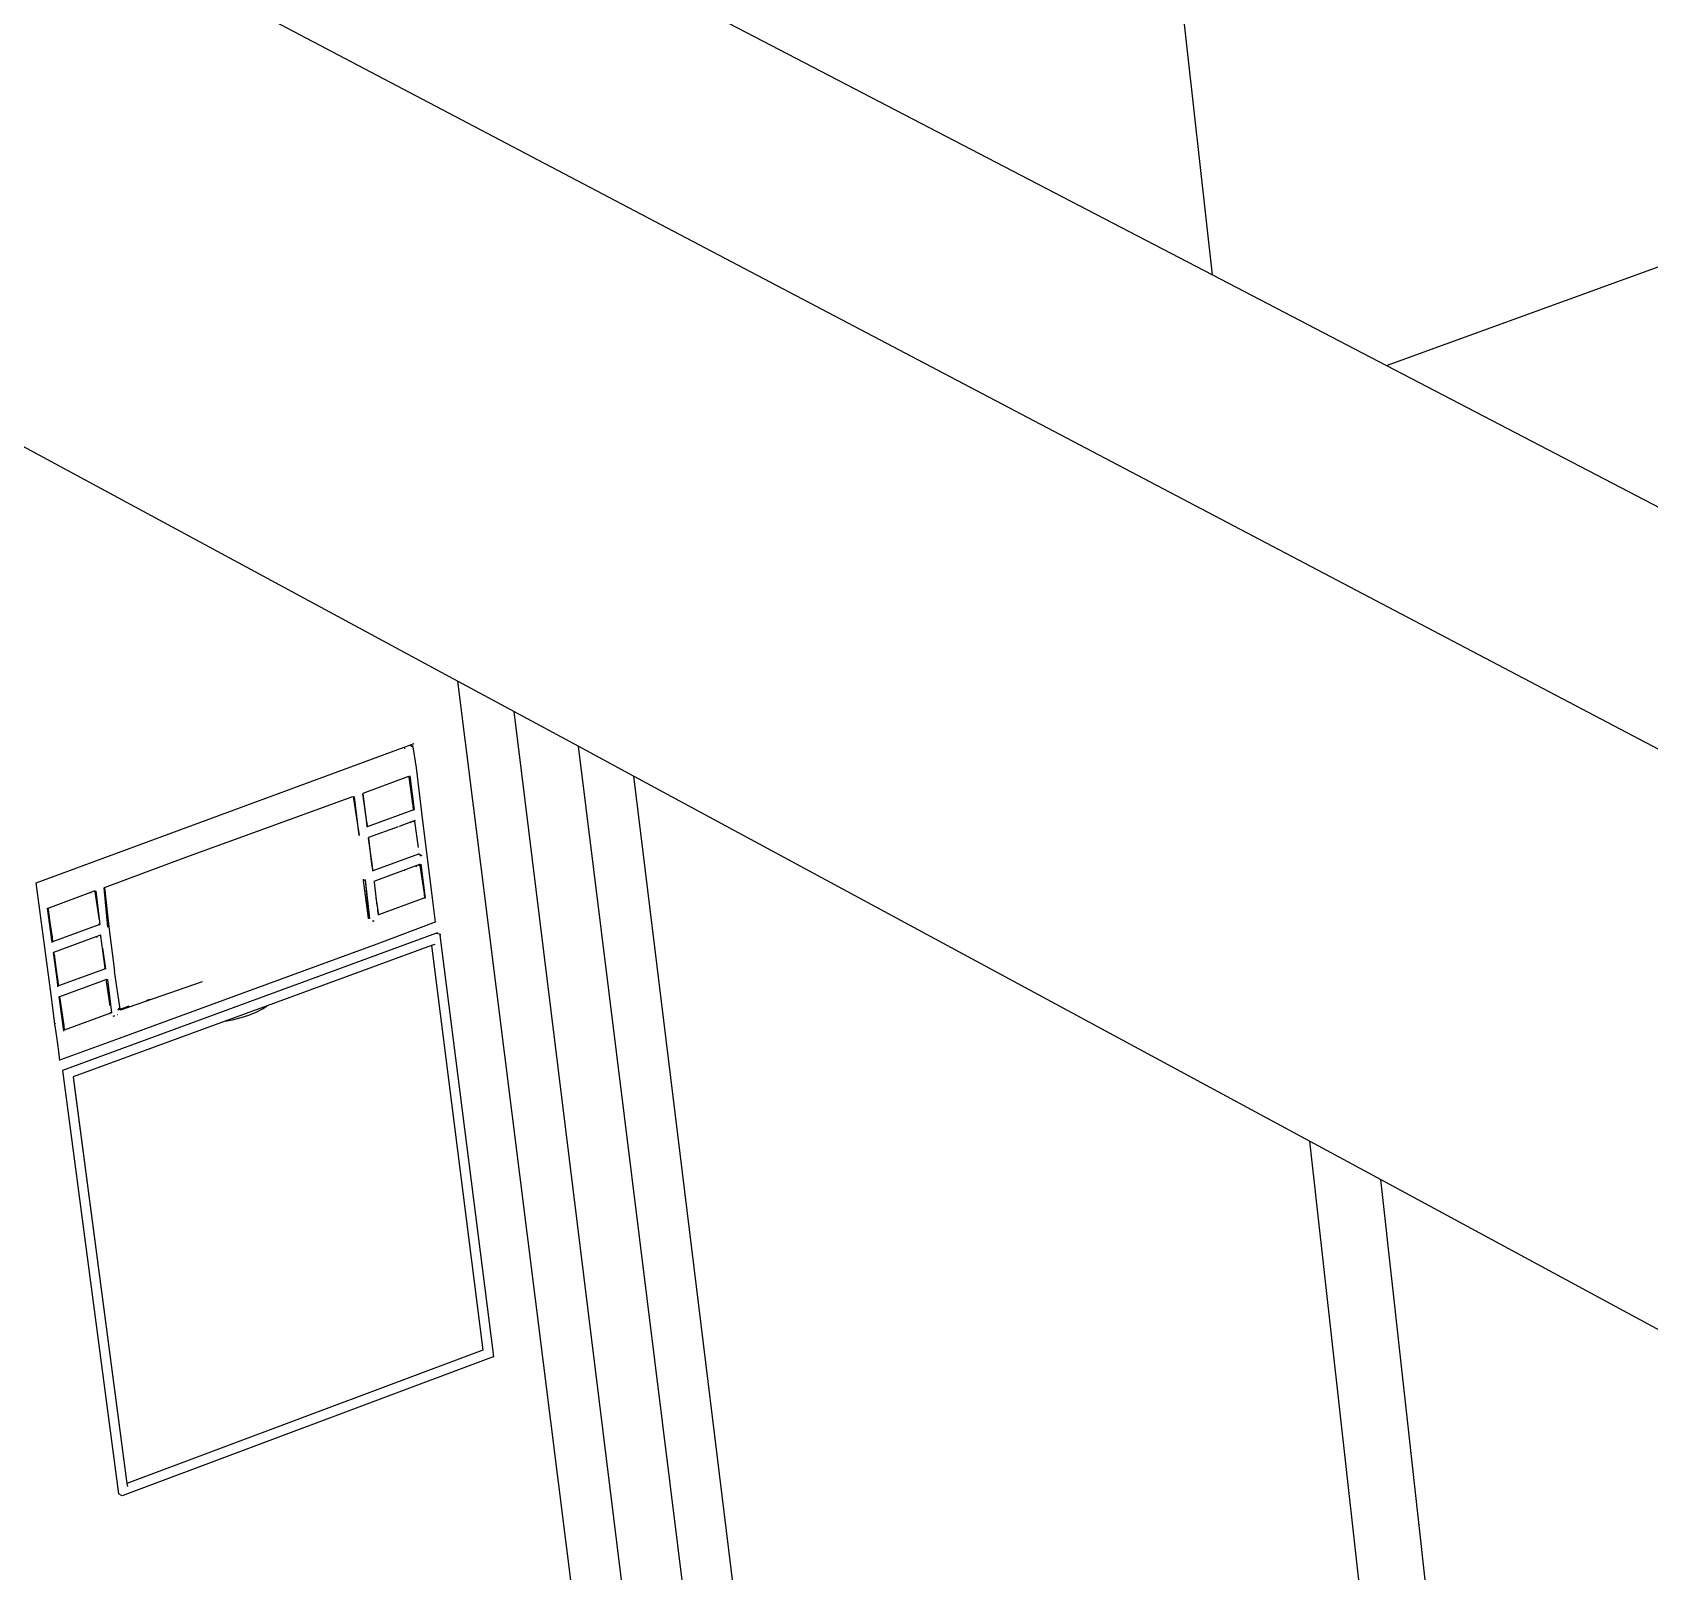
# Model space of a CAD drawing. Header units: millimetres. Extents: x -650 to 3773, y 316 to 2389.
# Drawn here: x 2963 to 3020.5, y 1426.1 to 1480.8 of the extents above; entities that cross this region are included whole.
import ezdxf

# ---------------------------------------------------------------- set-up
doc = ezdxf.new("R2010")
doc.units = ezdxf.units.MM

# ---------------------------------------------------------------- blocks, each defined once
blk = doc.blocks.new('A$C727f0937')
for p, q in [((351.352, 717.387), (224.976, 783.911)), ((316.799, 744.099), (314.615, 763.564)), ((292.754, 756.619), (316.799, 744.099)), ((322.977, 740.882), (361.619, 754.934)), ((316.799, 744.099), (322.977, 740.882)), ((267.3, 741.906), (289.97, 729.662)), ((322.977, 740.882), (361.039, 721.065)), ((296.979, 673.916), (289.97, 729.662)), ((289.97, 729.662), (291.97, 728.581)), ((298.874, 672.825), (291.97, 728.581)), ((291.97, 728.581), (294.259, 727.345)), ((274.982, 722.485), (288.07, 727.313)), ((288.07, 727.313), (288.264, 727.385)), ((288.07, 727.313), (288.077, 727.256)), ((288.264, 727.385), (288.295, 727.396)), ((288.264, 727.385), (288.377, 727.323)), ((288.295, 727.396), (288.422, 727.443)), ((288.401, 727.341), (288.295, 727.396)), ((288.377, 727.323), (288.487, 726.575)), ((301.205, 671.483), (294.259, 727.345)), ((294.259, 727.345), (296.226, 726.282)), ((288.218, 726.274), (286.595, 725.671)), ((288.216, 726.275), (288.218, 726.274)), ((288.235, 726.28), (288.218, 726.274)), ((288.218, 726.274), (288.232, 726.267)), ((288.232, 726.267), (288.244, 726.243)), ((288.235, 726.28), (288.233, 726.282)), ((288.352, 725.467), (288.244, 726.243)), ((288.267, 726.294), (288.422, 725.082)), ((288.267, 726.294), (288.352, 725.467)), ((288.487, 726.575), (288.683, 724.99)), ((302.671, 673.898), (296.226, 726.282)), ((296.226, 726.282), (320.253, 713.304)), ((283.37, 724.522), (286.21, 725.543)), ((286.21, 725.543), (286.247, 725.556)), ((286.247, 725.556), (286.252, 725.558)), ((286.249, 725.538), (286.247, 725.556)), ((286.252, 725.558), (286.462, 724.177)), ((286.252, 725.558), (286.295, 725.545)), ((286.462, 724.177), (286.295, 725.545)), ((286.595, 725.671), (286.597, 725.655)), ((286.597, 725.65), (286.597, 725.655)), ((286.597, 725.65), (286.699, 724.813)), ((286.743, 724.644), (286.597, 725.65)), ((286.597, 725.65), (286.723, 724.637)), ((286.765, 724.491), (288.348, 725.069)), ((288.348, 725.069), (288.387, 725.084)), ((288.348, 725.069), (288.348, 725.063)), ((288.379, 725.279), (288.352, 725.467)), ((288.352, 725.467), (288.391, 725.094)), ((288.387, 725.084), (288.391, 725.094)), ((288.391, 725.094), (288.398, 725.113)), ((288.391, 725.094), (288.392, 725.079)), ((288.422, 725.082), (288.392, 725.079)), ((288.683, 724.99), (289.078, 721.853)), ((280.309, 723.406), (283.37, 724.522)), ((286.723, 724.637), (286.743, 724.644)), ((286.723, 724.633), (286.744, 724.641)), ((286.723, 724.637), (286.723, 724.633)), ((286.723, 724.633), (286.726, 724.611)), ((286.726, 724.611), (286.747, 724.619)), ((286.726, 724.611), (286.741, 724.505)), ((286.74, 724.492), (286.743, 724.492)), ((286.765, 724.491), (286.741, 724.505)), ((286.741, 724.505), (286.743, 724.492)), ((286.743, 724.644), (286.746, 724.645)), ((286.744, 724.641), (286.743, 724.644)), ((286.743, 724.492), (286.765, 724.491)), ((286.743, 724.492), (286.745, 724.476)), ((286.747, 724.642), (286.744, 724.641)), ((286.747, 724.619), (286.744, 724.641)), ((286.75, 724.62), (286.747, 724.619)), ((286.765, 724.491), (286.747, 724.619)), ((287.857, 724.485), (286.793, 724.102)), ((288.295, 724.644), (287.885, 724.495)), ((288.396, 724.68), (288.295, 724.644)), ((288.295, 724.644), (288.297, 724.623)), ((288.433, 724.692), (288.396, 724.68)), ((288.396, 724.68), (288.398, 724.66)), ((288.43, 724.698), (288.433, 724.692)), ((288.457, 724.701), (288.433, 724.692)), ((288.433, 724.692), (288.441, 724.675)), ((288.571, 723.746), (288.441, 724.675)), ((286.793, 724.102), (286.795, 724.087)), ((286.796, 724.081), (286.795, 724.087)), ((286.796, 724.081), (286.898, 723.245)), ((286.942, 723.077), (286.796, 724.081)), ((286.796, 724.081), (286.921, 723.07)), ((277.413, 722.326), (280.309, 723.406)), ((286.964, 722.924), (288.584, 723.517)), ((288.584, 723.517), (288.595, 723.547)), ((288.705, 723.454), (288.589, 723.513)), ((288.672, 723.442), (288.589, 723.513)), ((286.625, 722.573), (286.619, 722.623)), ((286.677, 722.61), (286.678, 722.592)), ((286.921, 723.07), (286.942, 723.077)), ((286.921, 723.07), (286.922, 723.066)), ((286.922, 723.066), (286.942, 723.073)), ((286.922, 723.066), (286.925, 723.044)), ((286.925, 723.044), (286.945, 723.052)), ((286.925, 723.044), (286.939, 722.938)), ((286.964, 722.924), (286.939, 722.938)), ((286.939, 722.938), (286.941, 722.925)), ((286.939, 722.925), (286.941, 722.925)), ((286.941, 722.925), (286.964, 722.924)), ((286.941, 722.925), (286.943, 722.908)), ((286.942, 723.077), (286.945, 723.078)), ((286.942, 723.073), (286.942, 723.077)), ((286.945, 723.074), (286.942, 723.073)), ((286.945, 723.052), (286.942, 723.073)), ((286.948, 723.053), (286.945, 723.052)), ((286.964, 722.924), (286.945, 723.052)), ((288.613, 723.14), (286.992, 722.535)), ((288.095, 722.912), (288.092, 722.932)), ((288.493, 723.082), (288.496, 723.057)), ((288.589, 723.118), (288.592, 723.092)), ((288.611, 723.141), (288.613, 723.14)), ((288.63, 723.146), (288.613, 723.14)), ((288.613, 723.14), (288.626, 723.133)), ((288.626, 723.133), (288.638, 723.109)), ((288.63, 723.146), (288.628, 723.147)), ((288.747, 722.335), (288.638, 723.109)), ((288.662, 723.159), (288.816, 721.951)), ((288.662, 723.159), (288.747, 722.335)), ((275.515, 718.506), (274.982, 722.485)), ((275.406, 721.595), (276.926, 722.157)), ((276.926, 722.157), (277.046, 722.202)), ((276.926, 722.157), (276.93, 722.119)), ((277.046, 722.202), (277.067, 722.209)), ((277.046, 722.202), (277.06, 722.194)), ((277.06, 722.194), (277.072, 722.17)), ((277.067, 722.209), (277.111, 722.197)), ((277.067, 722.209), (277.072, 722.17)), ((277.072, 722.17), (277.219, 721.161)), ((277.111, 722.197), (277.25, 721.009)), ((277.398, 722.316), (277.413, 722.326)), ((277.535, 720.911), (277.398, 722.316)), ((277.449, 721.909), (277.413, 722.326)), ((277.413, 722.326), (277.573, 720.931)), ((286.625, 722.573), (286.678, 722.592)), ((286.795, 721.237), (286.625, 722.573)), ((286.678, 722.592), (286.832, 721.222)), ((286.678, 722.592), (286.746, 721.857)), ((286.992, 722.535), (286.994, 722.52)), ((286.994, 722.52), (287.096, 721.679)), ((288.761, 722.23), (288.747, 722.335)), ((288.747, 722.335), (288.785, 721.963)), ((275.39, 721.585), (275.406, 721.595)), ((275.531, 720.551), (275.39, 721.585)), ((275.408, 721.576), (275.406, 721.595)), ((275.408, 721.576), (275.412, 721.55)), ((275.414, 721.532), (275.412, 721.55)), ((275.561, 720.561), (275.414, 721.532)), ((275.414, 721.532), (275.538, 720.553)), ((275.531, 720.551), (275.414, 721.532)), ((275.414, 721.532), (275.542, 720.555)), ((286.803, 721.22), (286.746, 721.857)), ((287.14, 721.512), (287.076, 721.953)), ((287.117, 721.539), (287.121, 721.505)), ((287.121, 721.505), (287.14, 721.512)), ((287.121, 721.501), (287.14, 721.508)), ((287.121, 721.505), (287.121, 721.501)), ((287.121, 721.501), (287.123, 721.479)), ((287.123, 721.479), (287.143, 721.486)), ((287.123, 721.479), (287.138, 721.372)), ((287.14, 721.512), (287.143, 721.513)), ((287.14, 721.508), (287.14, 721.512)), ((287.144, 721.509), (287.14, 721.508)), ((287.143, 721.486), (287.14, 721.508)), ((287.146, 721.487), (287.143, 721.486)), ((287.162, 721.359), (287.143, 721.486)), ((287.162, 721.359), (288.781, 721.953)), ((288.781, 721.953), (288.785, 721.963)), ((288.785, 721.963), (288.792, 721.982)), ((288.785, 721.963), (288.787, 721.947)), ((288.816, 721.951), (288.787, 721.947)), ((289.078, 721.853), (289.163, 721.089)), ((275.583, 720.408), (277.222, 721.007)), ((277.222, 721.007), (277.226, 721.019)), ((277.226, 721.019), (277.234, 721.041)), ((277.226, 721.019), (277.229, 721.001)), ((277.229, 721.001), (277.25, 721.009)), ((277.573, 720.931), (277.771, 719.356)), ((286.782, 721.232), (286.795, 721.237)), ((286.832, 721.222), (286.803, 721.22)), ((286.939, 721.135), (286.993, 721.155)), ((286.956, 721.124), (286.996, 721.138)), ((289.163, 721.089), (287.092, 720.309)), ((287.137, 721.359), (287.14, 721.359)), ((287.162, 721.359), (287.138, 721.372)), ((287.138, 721.372), (287.14, 721.359)), ((287.14, 721.359), (287.162, 721.359)), ((287.14, 721.359), (287.142, 721.343)), ((275.531, 720.551), (275.538, 720.553)), ((275.532, 720.547), (275.531, 720.551)), ((275.538, 720.55), (275.532, 720.547)), ((275.534, 720.525), (275.532, 720.547)), ((275.541, 720.527), (275.534, 720.525)), ((275.546, 720.429), (275.534, 720.525)), ((275.538, 720.553), (275.542, 720.555)), ((275.538, 720.553), (275.538, 720.55)), ((275.543, 720.551), (275.538, 720.55)), ((275.538, 720.55), (275.541, 720.527)), ((275.545, 720.529), (275.541, 720.527)), ((275.541, 720.527), (275.554, 720.425)), ((275.542, 720.555), (275.561, 720.561)), ((275.542, 720.555), (275.543, 720.551)), ((275.561, 720.558), (275.543, 720.551)), ((275.543, 720.551), (275.545, 720.529)), ((275.564, 720.536), (275.545, 720.529)), ((275.545, 720.529), (275.559, 720.422)), ((275.554, 720.425), (275.546, 720.429)), ((275.549, 720.405), (275.546, 720.429)), ((275.563, 720.396), (275.549, 720.405)), ((275.553, 720.366), (275.549, 720.405)), ((275.559, 720.422), (275.554, 720.425)), ((275.554, 720.425), (275.556, 720.409)), ((275.556, 720.409), (275.561, 720.409)), ((275.582, 720.409), (275.559, 720.422)), ((275.559, 720.422), (275.561, 720.409)), ((275.561, 720.561), (275.564, 720.562)), ((275.561, 720.558), (275.561, 720.561)), ((275.564, 720.559), (275.561, 720.558)), ((275.564, 720.536), (275.561, 720.558)), ((275.561, 720.409), (275.563, 720.396)), ((275.561, 720.409), (275.582, 720.409)), ((275.567, 720.537), (275.564, 720.536)), ((275.583, 720.408), (275.564, 720.536)), ((275.582, 720.409), (275.583, 720.408)), ((275.613, 720.02), (277.246, 720.632)), ((289.214, 720.701), (275.925, 715.819)), ((277.133, 720.571), (277.136, 720.546)), ((277.246, 720.632), (277.256, 720.636)), ((277.246, 720.632), (277.267, 720.621)), ((277.256, 720.636), (277.266, 720.64)), ((277.267, 720.63), (277.256, 720.636)), ((277.266, 720.64), (277.267, 720.63)), ((277.267, 720.63), (277.269, 720.615)), ((277.267, 720.621), (277.269, 720.615)), ((277.269, 720.615), (277.278, 720.597)), ((277.269, 720.615), (277.272, 720.595)), ((277.431, 719.549), (277.278, 720.597)), ((287.092, 720.309), (284.054, 719.199)), ((289.214, 720.701), (289.253, 720.712)), ((289.214, 720.701), (289.263, 720.688)), ((289.253, 720.712), (289.26, 720.711)), ((289.263, 720.688), (289.26, 720.711)), ((289.263, 720.688), (289.34, 720.667)), ((289.34, 720.667), (289.346, 720.629)), ((291.25, 705.653), (289.346, 720.629)), ((275.598, 720.008), (275.613, 720.02)), ((275.739, 718.979), (275.598, 720.008)), ((275.613, 720.02), (275.616, 720.002)), ((275.622, 719.953), (275.616, 720.002)), ((275.768, 718.989), (275.622, 719.953)), ((275.622, 719.953), (275.745, 718.981)), ((275.739, 718.979), (275.622, 719.953)), ((275.622, 719.953), (275.749, 718.983)), ((277.462, 719.431), (277.358, 720.162)), ((277.378, 719.823), (277.43, 719.442)), ((289.042, 720.262), (283.193, 718.117)), ((289.152, 720.303), (289.042, 720.262)), ((289.042, 720.262), (290.861, 705.873)), ((275.791, 718.836), (277.428, 719.435)), ((277.428, 719.435), (277.43, 719.442)), ((277.43, 719.442), (277.441, 719.471)), ((277.43, 719.442), (277.432, 719.429)), ((277.462, 719.431), (277.432, 719.429)), ((277.976, 718.004), (277.771, 719.356)), ((284.054, 719.199), (277.935, 716.953)), ((275.739, 718.979), (275.745, 718.981)), ((275.739, 718.975), (275.739, 718.979)), ((275.746, 718.977), (275.739, 718.975)), ((275.742, 718.953), (275.739, 718.975)), ((275.748, 718.955), (275.742, 718.953)), ((275.753, 718.857), (275.742, 718.953)), ((275.745, 718.981), (275.749, 718.983)), ((275.745, 718.981), (275.746, 718.977)), ((275.75, 718.979), (275.746, 718.977)), ((275.746, 718.977), (275.748, 718.955)), ((275.753, 718.957), (275.748, 718.955)), ((275.748, 718.955), (275.762, 718.852)), ((275.749, 718.983), (275.768, 718.989)), ((275.749, 718.983), (275.75, 718.979)), ((275.768, 718.986), (275.75, 718.979)), ((275.75, 718.979), (275.753, 718.957)), ((275.772, 718.964), (275.753, 718.957)), ((275.753, 718.957), (275.767, 718.85)), ((275.762, 718.852), (275.753, 718.857)), ((275.756, 718.832), (275.753, 718.857)), ((275.77, 718.824), (275.756, 718.832)), ((275.761, 718.793), (275.756, 718.832)), ((275.767, 718.85), (275.762, 718.852)), ((275.762, 718.852), (275.764, 718.837)), ((275.764, 718.837), (275.769, 718.837)), ((275.79, 718.837), (275.767, 718.85)), ((275.767, 718.85), (275.769, 718.837)), ((275.768, 718.989), (275.771, 718.99)), ((275.768, 718.986), (275.768, 718.989)), ((275.772, 718.987), (275.768, 718.986)), ((275.772, 718.964), (275.768, 718.986)), ((275.769, 718.837), (275.79, 718.837)), ((275.769, 718.837), (275.77, 718.824)), ((275.774, 718.965), (275.772, 718.964)), ((275.791, 718.836), (275.772, 718.964)), ((275.79, 718.837), (275.791, 718.836)), ((275.821, 718.447), (277.338, 719.012)), ((277.338, 719.012), (277.459, 719.057)), ((277.338, 719.012), (277.34, 718.999)), ((277.459, 719.057), (277.479, 719.064)), ((277.459, 719.057), (277.473, 719.049)), ((277.473, 719.049), (277.484, 719.026)), ((277.479, 719.064), (277.523, 719.052)), ((277.479, 719.064), (277.484, 719.026)), ((277.484, 719.026), (277.488, 719.001)), ((277.49, 718.98), (277.488, 719.001)), ((277.497, 718.984), (277.49, 718.98)), ((277.616, 718.121), (277.49, 718.98)), ((277.523, 719.052), (277.663, 717.868)), ((280.89, 718.97), (277.985, 717.959)), ((275.515, 718.506), (275.532, 718.512)), ((275.653, 717.481), (275.515, 718.506)), ((275.805, 718.436), (275.821, 718.447)), ((275.946, 717.408), (275.805, 718.436)), ((275.823, 718.43), (275.821, 718.447)), ((275.829, 718.381), (275.823, 718.43)), ((275.829, 718.381), (275.892, 717.884)), ((275.887, 717.888), (275.829, 718.381)), ((275.916, 717.815), (275.829, 718.381)), ((275.829, 718.381), (275.905, 717.804)), ((277.961, 717.998), (277.915, 718.026)), ((277.976, 718.004), (278.29, 718.119)), ((278.978, 718.326), (278.899, 718.299)), ((278.978, 718.326), (278.975, 718.327)), ((279.016, 718.338), (278.978, 718.326)), ((283.193, 718.117), (281.703, 717.571)), ((282.807, 717.896), (283.034, 718.014)), ((283.034, 718.014), (283.193, 718.117)), ((275.667, 717.503), (275.653, 717.481)), ((275.715, 717.015), (275.653, 717.481)), ((275.899, 717.798), (275.887, 717.888)), ((275.9, 717.799), (275.899, 717.798)), ((275.946, 717.408), (275.899, 717.798)), ((275.916, 717.815), (275.905, 717.804)), ((275.905, 717.804), (275.957, 717.412)), ((275.926, 717.826), (275.916, 717.815)), ((275.975, 717.419), (275.916, 717.815)), ((275.931, 717.576), (275.952, 717.411)), ((275.998, 717.266), (277.634, 717.865)), ((281.703, 717.571), (276.304, 715.59)), ((277.634, 717.865), (277.638, 717.876)), ((277.638, 717.876), (277.644, 717.893)), ((277.638, 717.876), (277.64, 717.86)), ((277.64, 717.86), (277.663, 717.868)), ((277.728, 717.754), (277.782, 717.773)), ((277.736, 717.752), (277.786, 717.771)), ((277.879, 717.804), (277.883, 717.806)), ((277.882, 717.81), (277.885, 717.811)), ((277.893, 717.973), (277.961, 717.998)), ((277.961, 717.998), (277.976, 718.004)), ((277.978, 717.988), (277.961, 717.998)), ((277.978, 717.988), (277.976, 718.004)), ((277.985, 717.959), (277.978, 717.988)), ((281.703, 717.571), (281.967, 717.621)), ((281.967, 717.621), (282.268, 717.698)), ((282.268, 717.698), (282.55, 717.79)), ((282.55, 717.79), (282.807, 717.896)), ((275.715, 717.015), (275.731, 717.021)), ((275.715, 717.013), (275.732, 717.019)), ((275.715, 717.013), (275.715, 717.015)), ((275.785, 716.492), (275.715, 717.013)), ((277.935, 716.953), (275.85, 716.199)), ((275.946, 717.408), (275.952, 717.411)), ((275.946, 717.405), (275.946, 717.408)), ((275.953, 717.407), (275.946, 717.405)), ((275.949, 717.382), (275.946, 717.405)), ((275.956, 717.385), (275.949, 717.382)), ((275.96, 717.287), (275.949, 717.382)), ((275.952, 717.411), (275.955, 717.412)), ((275.952, 717.411), (275.953, 717.407)), ((275.955, 717.408), (275.953, 717.407)), ((275.953, 717.407), (275.956, 717.385)), ((275.959, 717.386), (275.956, 717.385)), ((275.956, 717.385), (275.969, 717.282)), ((275.957, 717.412), (275.975, 717.419)), ((275.976, 717.415), (275.957, 717.409)), ((275.957, 717.412), (275.957, 717.409)), ((275.957, 717.409), (275.96, 717.387)), ((275.979, 717.394), (275.96, 717.387)), ((275.96, 717.387), (275.974, 717.279)), ((275.969, 717.282), (275.96, 717.287)), ((275.964, 717.261), (275.96, 717.287)), ((275.978, 717.253), (275.964, 717.261)), ((275.968, 717.223), (275.964, 717.261)), ((275.974, 717.279), (275.969, 717.282)), ((275.969, 717.282), (275.971, 717.266)), ((275.971, 717.266), (275.976, 717.266)), ((275.998, 717.266), (275.974, 717.279)), ((275.974, 717.279), (275.976, 717.266)), ((275.975, 717.419), (275.978, 717.42)), ((275.976, 717.415), (275.975, 717.419)), ((275.979, 717.417), (275.976, 717.415)), ((275.979, 717.394), (275.976, 717.415)), ((275.976, 717.266), (275.998, 717.266)), ((275.976, 717.266), (275.978, 717.253)), ((275.982, 717.395), (275.979, 717.394)), ((275.998, 717.266), (275.979, 717.394)), ((275.791, 716.494), (275.785, 716.492)), ((275.828, 716.17), (275.785, 716.492)), ((275.925, 715.819), (277.911, 700.77)), ((276.304, 715.59), (276.299, 715.58)), ((276.299, 715.58), (278.212, 701.138)), ((276.304, 715.59), (278.212, 701.138)), ((323.352, 685.683), (320.253, 713.304)), ((320.253, 713.304), (322.778, 711.941)), ((325.593, 686.556), (322.778, 711.941)), ((322.778, 711.941), (346.271, 699.252)), ((291.227, 705.641), (278.038, 700.701)), ((290.861, 705.873), (278.212, 701.138)), ((291.227, 705.641), (291.25, 705.653)), ((278.038, 700.701), (277.911, 700.77)), ((278.212, 701.138), (278.226, 701.028))]:
    blk.add_line(p, q)

msp = doc.modelspace()

# ---------------------------------------------------------------- block references
msp.add_blockref('A$C727f0937', (2688.198, 728.071))

doc.saveas('drawing.dxf')
